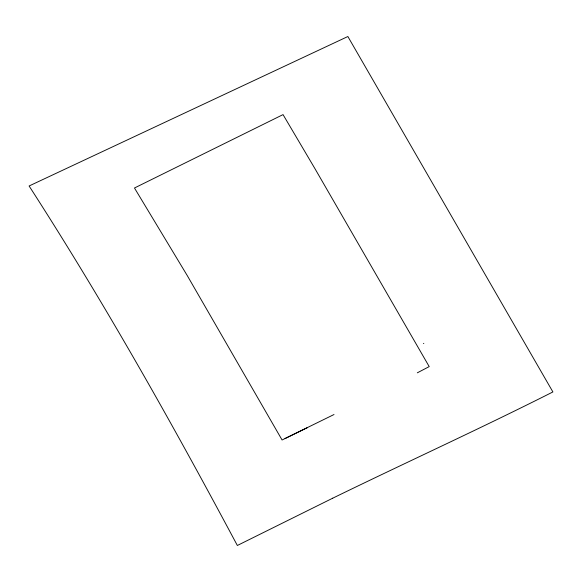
<?xml version="1.0" encoding="UTF-8"?>
<svg xmlns="http://www.w3.org/2000/svg" width="582" height="582" viewBox="0 0 582 582"><rect width="100%" height="100%" fill="white"/><g stroke="black" fill="none" stroke-linecap="round" stroke-linejoin="round"><path stroke-width="0.87" d="M417.323 372.822L429.21 366.602L315.037 168.809L283.041 114.61L134.471 188.001L187.339 275.715L282.081 439.992L334.01 414.522M423.449 343.533L423.827 343.351M285.042 438.537L307.296 427.69M332.693 498.207L237.347 545.48C172.134 423.252 104.207 302.444 29.1 185.978L347.869 36.521L552.9 391.948C480.135 428.694 405.938 462.457 332.693 498.207"/></g></svg>
